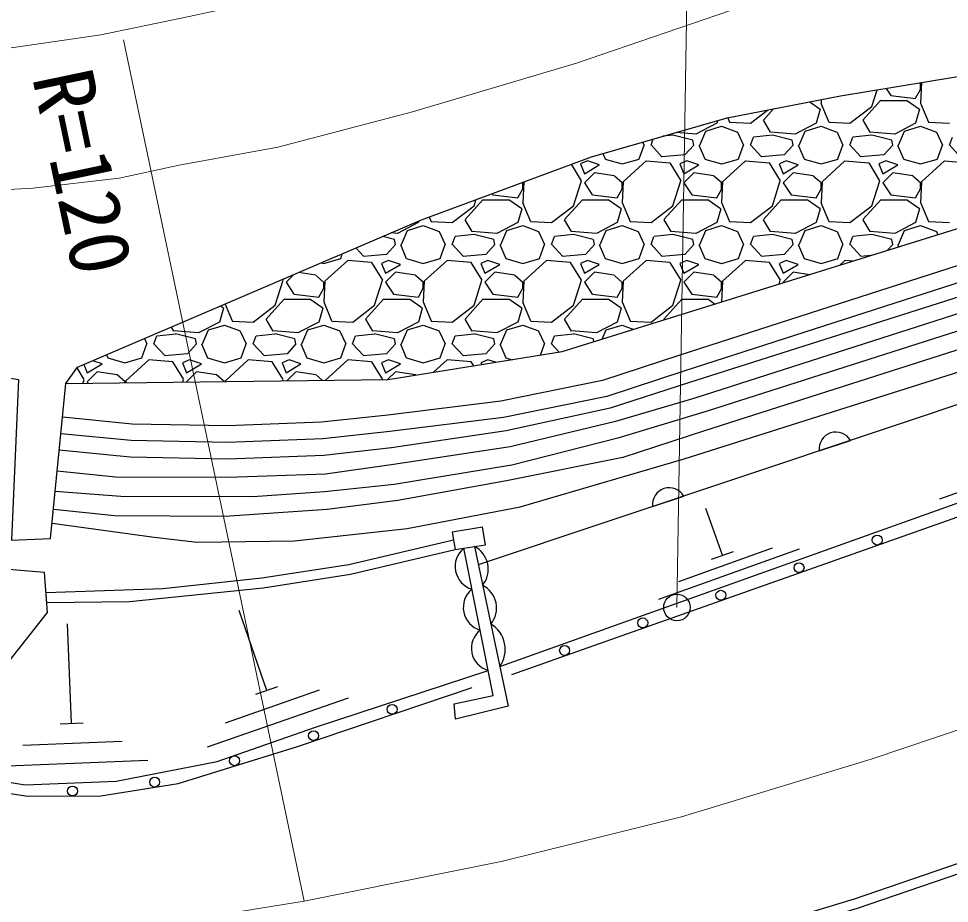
# Model space of a CAD drawing. Units: millimetres, scale not verified. Extents: x 40000 to 680000, y 20000 to 380000.
# Drawn here: x 428793 to 456870, y 274116 to 300817 of the extents above; entities that cross this region are included whole.
import ezdxf
from ezdxf.enums import TextEntityAlignment as Align

# ---------------------------------------------------------------- set-up
doc = ezdxf.new("R2010")
doc.units = ezdxf.units.MM
doc.header["$LTSCALE"] = 1000
doc.linetypes.add('CHAIN', pattern=[18.5, 12, -1.5, 3.5, -1.5])
for name, color, linetype, lineweight in [('M-BGD', 7, 'Continuous', 25), ('M-BMK', 2, 'CHAIN', 13), ('M-STR-HTXT', 7, 'Continuous', 13), ('M-STR-STRC', 7, 'Continuous', 25)]:
    doc.layers.add(name, color=color, linetype=linetype, lineweight=lineweight)
doc.styles.add('ＭＳ ゴシック', font='')
doc.styles.get('ＭＳ ゴシック').set_extended_font_data('MS Gothic')

msp = doc.modelspace()

# ---------------------------------------------------------------- linework, layer by layer
at = {"layer": 'M-BGD'}
for p, q in [((456005, 298855), (455978, 298879)), ((456028, 298887), (455999, 298261)), ((456000, 298680), (456000, 298860)), ((454530, 298169), (454689, 298665)), ((454960, 298710), (455099, 298501)), ((455100, 298499), (455850, 298409)), ((455851, 298411), (456001, 298681)), ((452656, 298302), (452969, 298085)), ((452996, 298266), (453236, 297696)), ((453004, 298369), (452999, 298261)), ((454260, 297751), (454800, 298351)), ((454800, 298350), (455580, 298350)), ((455579, 298355), (455969, 298085)), ((455996, 298266), (456236, 297696)), ((450870, 297659), (451383, 298055)), ((451260, 297751), (451565, 298091)), ((452971, 298080), (452851, 297660)), ((453870, 297659), (454530, 298169)), ((455971, 298080), (455851, 297660)), ((449850, 297660), (449220, 297330)), ((449873, 297736), (449851, 297660)), ((450183, 297823), (450236, 297696)), ((450239, 297689), (450869, 297659)), ((451475, 297389), (451265, 297749)), ((452850, 297660), (452220, 297330)), ((453239, 297689), (453869, 297659)), ((454475, 297389), (454265, 297749)), ((455850, 297660), (455220, 297330)), ((456239, 297689), (456869, 297659)), ((449219, 297333), (448629, 297381)), ((449339, 297000), (449519, 297420)), ((449520, 297420), (450000, 297570)), ((449999, 297570), (450479, 297390)), ((450480, 297389), (450660, 296999)), ((452219, 297333), (451469, 297393)), ((452339, 297000), (452519, 297420)), ((452520, 297420), (453000, 297570)), ((452999, 297570), (453479, 297390)), ((453480, 297389), (453660, 296999)), ((455219, 297333), (454469, 297393)), ((455339, 297000), (455519, 297420)), ((455520, 297420), (456000, 297570)), ((455999, 297570), (456479, 297390)), ((456480, 297389), (456660, 296999)), ((447617, 297092), (447660, 296999)), ((447869, 297001), (447938, 297184)), ((448531, 297298), (448228, 297266)), ((449129, 297151), (448529, 297301)), ((449160, 296998), (449130, 297148)), ((450869, 297001), (450959, 297241)), ((451531, 297298), (450961, 297238)), ((452129, 297151), (451529, 297301)), ((452160, 296998), (452130, 297148)), ((453869, 297001), (453959, 297241)), ((454531, 297298), (453961, 297238)), ((455129, 297151), (454529, 297301)), ((455160, 296998), (455130, 297148)), ((456869, 297001), (456959, 297241)), ((447509, 296581), (447659, 297001)), ((448199, 296647), (447869, 297007)), ((449160, 297001), (448890, 296701)), ((449308, 297001), (449488, 296581)), ((450509, 296581), (450659, 297001)), ((451199, 296647), (450869, 297007)), ((452160, 297001), (451890, 296701)), ((452308, 297001), (452488, 296581)), ((453509, 296582), (453659, 297002)), ((454199, 296647), (453869, 297007)), ((455160, 297001), (454890, 296701)), ((455308, 297001), (455488, 296581)), ((456509, 296582), (456659, 297002)), ((457199, 296647), (456869, 297007)), ((445950, 296520), (445740, 296430)), ((446311, 296400), (445951, 296520)), ((446416, 296749), (446488, 296581)), ((446489, 296579), (446999, 296429)), ((447001, 296429), (447511, 296579)), ((447720, 296520), (447030, 295890)), ((448440, 296458), (447720, 296518)), ((448889, 296701), (448199, 296641)), ((448950, 296520), (448740, 296430)), ((449311, 296400), (448951, 296520)), ((449489, 296579), (449999, 296429)), ((450001, 296429), (450511, 296579)), ((450720, 296520), (450030, 295890)), ((451440, 296458), (450720, 296518)), ((451889, 296701), (451199, 296641)), ((451950, 296520), (451740, 296430)), ((452311, 296400), (451951, 296520)), ((452489, 296579), (452999, 296429)), ((453001, 296429), (453511, 296579)), ((453720, 296520), (453030, 295890)), ((454440, 296458), (453720, 296518)), ((454889, 296701), (454199, 296641)), ((454950, 296520), (454740, 296430)), ((455311, 296400), (454951, 296520)), ((455489, 296579), (455999, 296429)), ((456001, 296429), (456511, 296579)), ((456720, 296520), (456030, 295890)), ((457440, 296458), (456720, 296518)), ((445775, 295921), (445467, 296425)), ((445739, 296430), (445859, 296130)), ((445860, 296130), (446310, 296400)), ((448775, 295921), (448445, 296461)), ((448739, 296430), (448859, 296130)), ((448860, 296130), (449310, 296400)), ((451775, 295921), (451445, 296461)), ((451739, 296430), (451859, 296130)), ((451860, 296130), (452310, 296400)), ((454775, 295921), (454445, 296461)), ((454739, 296430), (454859, 296130)), ((454860, 296130), (455310, 296400)), ((446160, 296160), (445860, 295860)), ((446762, 296071), (446162, 296161)), ((447004, 295856), (446764, 296066)), ((449160, 296160), (448860, 295860)), ((449762, 296071), (449162, 296161)), ((450004, 295856), (449764, 296066)), ((452160, 296160), (451860, 295860)), ((452762, 296071), (452162, 296161)), ((453004, 295856), (452764, 296066)), ((455160, 296160), (454860, 295860)), ((455762, 296071), (455162, 296161)), ((456005, 295855), (455765, 296065)), ((443851, 295411), (444001, 295681)), ((444004, 295856), (443985, 295873)), ((444029, 295889), (443999, 295261)), ((444000, 295680), (444000, 295860)), ((445530, 295169), (445770, 295919)), ((445859, 295861), (446099, 295501)), ((446851, 295411), (447001, 295681)), ((447029, 295891), (446999, 295261)), ((447000, 295680), (447000, 295860)), ((448530, 295169), (448770, 295919)), ((448859, 295861), (449099, 295501)), ((449851, 295411), (450001, 295681)), ((450029, 295891), (449999, 295261)), ((450000, 295680), (450000, 295860)), ((451530, 295169), (451770, 295919)), ((451859, 295861), (452099, 295501)), ((452851, 295411), (453001, 295681)), ((453029, 295891), (452999, 295261)), ((453000, 295680), (453000, 295860)), ((454530, 295169), (454770, 295919)), ((454859, 295861), (455099, 295501)), ((455851, 295411), (456001, 295681)), ((456029, 295891), (455999, 295261)), ((456000, 295680), (456000, 295860)), ((443077, 295534), (443099, 295501)), ((443100, 295499), (443850, 295409)), ((446100, 295499), (446850, 295409)), ((449100, 295499), (449850, 295409)), ((452100, 295499), (452850, 295409)), ((455100, 295499), (455850, 295409)), ((441870, 294659), (442530, 295169)), ((442260, 294751), (442800, 295351)), ((442530, 295169), (442589, 295352)), ((442800, 295350), (443580, 295350)), ((443579, 295355), (443969, 295085)), ((443996, 295266), (444236, 294696)), ((444870, 294659), (445530, 295169)), ((445260, 294751), (445800, 295351)), ((445800, 295350), (446580, 295350)), ((446579, 295355), (446969, 295085)), ((446996, 295266), (447236, 294696)), ((447870, 294659), (448530, 295169)), ((448260, 294751), (448800, 295351)), ((448800, 295350), (449580, 295350)), ((449579, 295355), (449969, 295085)), ((449996, 295266), (450236, 294696)), ((450870, 294659), (451530, 295169)), ((451260, 294751), (451800, 295351)), ((451800, 295350), (452580, 295350)), ((452579, 295355), (452969, 295085)), ((452996, 295266), (453236, 294696)), ((453870, 294659), (454530, 295169)), ((454260, 294751), (454800, 295351)), ((454800, 295350), (455580, 295350)), ((455579, 295355), (455969, 295085)), ((455996, 295266), (456236, 294696)), ((441181, 294827), (441236, 294696)), ((443971, 295080), (443851, 294660)), ((446971, 295080), (446851, 294660)), ((449971, 295080), (449851, 294660)), ((452971, 295080), (452851, 294660)), ((455971, 295080), (455851, 294660)), ((440850, 294660), (440220, 294330)), ((440520, 294420), (441000, 294570)), ((440864, 294704), (440851, 294660)), ((440999, 294570), (441479, 294390)), ((441239, 294689), (441869, 294659)), ((442474, 294389), (442264, 294749)), ((443850, 294660), (443220, 294330)), ((443520, 294420), (444000, 294570)), ((443999, 294570), (444479, 294390)), ((444239, 294689), (444869, 294659)), ((445474, 294389), (445264, 294749)), ((446850, 294660), (446220, 294330)), ((446520, 294420), (447000, 294570)), ((446999, 294570), (447479, 294390)), ((447239, 294689), (447869, 294659)), ((448474, 294389), (448264, 294749)), ((449850, 294660), (449220, 294330)), ((449520, 294420), (450000, 294570)), ((449999, 294570), (450479, 294390)), ((450239, 294689), (450869, 294659)), ((451474, 294389), (451264, 294749)), ((452850, 294660), (452220, 294330)), ((452520, 294420), (453000, 294570)), ((452999, 294570), (453479, 294390)), ((453239, 294689), (453869, 294659)), ((454475, 294389), (454265, 294749)), ((455850, 294660), (455220, 294330)), ((455520, 294420), (456000, 294570)), ((455999, 294570), (456479, 294390)), ((456239, 294689), (456869, 294659)), ((440219, 294333), (440032, 294348)), ((440339, 294000), (440519, 294420)), ((441480, 294389), (441660, 293999)), ((442531, 294298), (441961, 294238)), ((443219, 294333), (442469, 294393)), ((443129, 294151), (442529, 294301)), ((443339, 294000), (443519, 294420)), ((444480, 294389), (444660, 293999)), ((445531, 294298), (444961, 294238)), ((446219, 294333), (445469, 294393)), ((446129, 294151), (445529, 294301)), ((446339, 294000), (446519, 294420)), ((447480, 294389), (447660, 293999)), ((448531, 294298), (447961, 294238)), ((449219, 294333), (448469, 294393)), ((449129, 294151), (448529, 294301)), ((449339, 294000), (449519, 294420)), ((450480, 294389), (450660, 293999)), ((451531, 294298), (450961, 294238)), ((452219, 294333), (451469, 294393)), ((452129, 294151), (451529, 294301)), ((452339, 294000), (452519, 294420)), ((453480, 294389), (453660, 293999)), ((454531, 294298), (453961, 294238)), ((455219, 294333), (454469, 294393)), ((455129, 294151), (454529, 294301)), ((455339, 294000), (455519, 294420)), ((456480, 294389), (456524, 294294)), ((440129, 294151), (439777, 294239)), ((440160, 294001), (439890, 293701)), ((440160, 293998), (440130, 294148)), ((440308, 294001), (440488, 293581)), ((441509, 293581), (441659, 294001)), ((441869, 294001), (441959, 294241)), ((442199, 293647), (441869, 294007)), ((443160, 294001), (442890, 293701)), ((443160, 293998), (443130, 294148)), ((443308, 294001), (443488, 293581)), ((444509, 293581), (444659, 294001)), ((444869, 294001), (444959, 294241)), ((445199, 293647), (444869, 294007)), ((446160, 294001), (445890, 293701)), ((446160, 293998), (446130, 294148)), ((446308, 294001), (446488, 293581)), ((447509, 293581), (447659, 294001)), ((447869, 294001), (447959, 294241)), ((448199, 293647), (447869, 294007)), ((449160, 294001), (448890, 293701)), ((449160, 293998), (449130, 294148)), ((449308, 294001), (449488, 293581)), ((450509, 293581), (450659, 294001)), ((450869, 294001), (450959, 294241)), ((451199, 293647), (450869, 294007)), ((452160, 294001), (451890, 293701)), ((452160, 293998), (452130, 294148)), ((452308, 294001), (452488, 293581)), ((453509, 293582), (453659, 294002)), ((453869, 294001), (453959, 294241)), ((454199, 293647), (453869, 294007)), ((455160, 294001), (454995, 293818)), ((455160, 293998), (455130, 294148)), ((455308, 294001), (455340, 293925)), ((438509, 293581), (438557, 293717)), ((439199, 293647), (438972, 293894)), ((439889, 293701), (439199, 293641)), ((442889, 293701), (442199, 293641)), ((445889, 293701), (445199, 293641)), ((448889, 293701), (448199, 293641)), ((451889, 293701), (451199, 293641)), ((437931, 293449), (437999, 293429)), ((438001, 293429), (438511, 293579)), ((438720, 293520), (438030, 292890)), ((439440, 293458), (438720, 293518)), ((439775, 292921), (439445, 293461)), ((439739, 293430), (439859, 293130)), ((439950, 293520), (439740, 293430)), ((439860, 293130), (440310, 293400)), ((440311, 293400), (439951, 293520)), ((440489, 293579), (440999, 293429)), ((441001, 293429), (441511, 293579)), ((441720, 293520), (441030, 292890)), ((442440, 293458), (441720, 293518)), ((442775, 292921), (442445, 293461)), ((442739, 293430), (442859, 293130)), ((442950, 293520), (442740, 293430)), ((442860, 293130), (443310, 293400)), ((443311, 293400), (442951, 293520)), ((443489, 293579), (443999, 293429)), ((444001, 293429), (444511, 293579)), ((444720, 293520), (444030, 292890)), ((445440, 293458), (444720, 293518)), ((445775, 292921), (445445, 293461)), ((445739, 293430), (445859, 293130)), ((445950, 293520), (445740, 293430)), ((445860, 293130), (446310, 293400)), ((446311, 293400), (445951, 293520)), ((446489, 293579), (446999, 293429)), ((447001, 293429), (447511, 293579)), ((447720, 293520), (447030, 292890)), ((448440, 293458), (447720, 293518)), ((448775, 292921), (448445, 293461)), ((448739, 293430), (448859, 293130)), ((448950, 293520), (448740, 293430)), ((448860, 293130), (449310, 293400)), ((449311, 293400), (448951, 293520)), ((449489, 293579), (449999, 293429)), ((450001, 293429), (450511, 293579)), ((450720, 293520), (450030, 292890)), ((451440, 293458), (450720, 293518)), ((451775, 292921), (451445, 293461)), ((451739, 293430), (451859, 293130)), ((451950, 293520), (451740, 293430)), ((451860, 293130), (452310, 293400)), ((452311, 293400), (451951, 293520)), ((452489, 293579), (452999, 293429)), ((453001, 293429), (453511, 293579)), ((453720, 293520), (453556, 293370)), ((453967, 293498), (453720, 293518)), ((454514, 293668), (454199, 293641)), ((437762, 293071), (437234, 293150)), ((440160, 293160), (439860, 292860)), ((440762, 293071), (440162, 293161)), ((443160, 293160), (442860, 292860)), ((443762, 293071), (443162, 293161)), ((446160, 293160), (445860, 292860)), ((446762, 293071), (446162, 293161)), ((449160, 293160), (448860, 292860)), ((449762, 293071), (449162, 293161)), ((452160, 293160), (451860, 292860)), ((452649, 293088), (452162, 293161)), ((436530, 292169), (436770, 292919)), ((436775, 292921), (436759, 292947)), ((436859, 292861), (437099, 292501)), ((437088, 293087), (436860, 292860)), ((438004, 292856), (437764, 293066)), ((438029, 292891), (437999, 292261)), ((438000, 292680), (438000, 292860)), ((439530, 292169), (439770, 292919)), ((439859, 292861), (440099, 292501)), ((441004, 292856), (440764, 293066)), ((441029, 292891), (440999, 292261)), ((441000, 292680), (441000, 292860)), ((442530, 292169), (442770, 292919)), ((442859, 292861), (443099, 292501)), ((444004, 292856), (443764, 293066)), ((444029, 292891), (443999, 292261)), ((444000, 292680), (444000, 292860)), ((445530, 292169), (445770, 292919)), ((445859, 292861), (446099, 292501)), ((447004, 292856), (446764, 293066)), ((447029, 292891), (446999, 292261)), ((447000, 292680), (447000, 292860)), ((448530, 292169), (448770, 292919)), ((448859, 292861), (449099, 292501)), ((450004, 292856), (449764, 293066)), ((450029, 292891), (449999, 292263)), ((450000, 292680), (450000, 292860)), ((451733, 292802), (451770, 292919)), ((451859, 292861), (451870, 292845)), ((437851, 292411), (438001, 292681)), ((440851, 292411), (441001, 292681)), ((443851, 292411), (444001, 292681)), ((446851, 292411), (447001, 292681)), ((449851, 292411), (450001, 292681)), ((436260, 291751), (436800, 292351)), ((436800, 292350), (437580, 292350)), ((437100, 292499), (437850, 292409)), ((437579, 292355), (437969, 292085)), ((439260, 291751), (439800, 292351)), ((439800, 292350), (440580, 292350)), ((440100, 292499), (440850, 292409)), ((440579, 292355), (440969, 292085)), ((442260, 291751), (442800, 292351)), ((442800, 292350), (443580, 292350)), ((443100, 292499), (443850, 292409)), ((443579, 292355), (443969, 292085)), ((445260, 291751), (445800, 292351)), ((445800, 292350), (446580, 292350)), ((446100, 292499), (446850, 292409)), ((446579, 292355), (446969, 292085)), ((448260, 291751), (448800, 292351)), ((448800, 292350), (449580, 292350)), ((449100, 292499), (449850, 292409)), ((449579, 292355), (449801, 292201)), ((434971, 292080), (434851, 291660)), ((434884, 292144), (434969, 292084)), ((435022, 292203), (435236, 291695)), ((435870, 291659), (436530, 292169)), ((437971, 292080), (437851, 291660)), ((437996, 292266), (438236, 291696)), ((438870, 291659), (439530, 292169)), ((440971, 292080), (440851, 291660)), ((440996, 292266), (441236, 291696)), ((441870, 291659), (442530, 292169)), ((443971, 292080), (443851, 291660)), ((443996, 292266), (444236, 291696)), ((444870, 291659), (445530, 292169)), ((446971, 292080), (446851, 291660)), ((446996, 292266), (447236, 291696)), ((447870, 291659), (448530, 292169)), ((449996, 292266), (449998, 292262)), ((436474, 291389), (436264, 291749)), ((439474, 291389), (439264, 291749)), ((442474, 291389), (442264, 291749)), ((445474, 291389), (445264, 291749)), ((448277, 291727), (448264, 291749)), ((433474, 291389), (433403, 291510)), ((434850, 291660), (434220, 291330)), ((434520, 291420), (435000, 291570)), ((434999, 291570), (435479, 291390)), ((435239, 291689), (435869, 291659)), ((437850, 291660), (437220, 291330)), ((437520, 291420), (438000, 291570)), ((437999, 291570), (438479, 291390)), ((438239, 291689), (438869, 291659)), ((440850, 291660), (440220, 291330)), ((440520, 291420), (441000, 291570)), ((440999, 291570), (441479, 291390)), ((441239, 291689), (441869, 291659)), ((443850, 291660), (443220, 291330)), ((443520, 291420), (444000, 291570)), ((443999, 291570), (444479, 291390)), ((444239, 291689), (444869, 291659)), ((446850, 291660), (446220, 291330)), ((446520, 291420), (447000, 291570)), ((446999, 291570), (447351, 291438)), ((447239, 291689), (447869, 291659)), ((432586, 291160), (432660, 290999)), ((432869, 291001), (432959, 291241)), ((433531, 291298), (432961, 291238)), ((434219, 291333), (433469, 291393)), ((434129, 291151), (433529, 291301)), ((434339, 291000), (434519, 291420)), ((435480, 291389), (435660, 290999)), ((435869, 291001), (435959, 291241)), ((436531, 291298), (435961, 291238)), ((437219, 291333), (436469, 291393)), ((437129, 291151), (436529, 291301)), ((437339, 291000), (437519, 291420)), ((438480, 291389), (438660, 290999)), ((438869, 291001), (438959, 291241)), ((439531, 291298), (438961, 291238)), ((440219, 291333), (439469, 291393)), ((440129, 291151), (439529, 291301)), ((440339, 291000), (440519, 291420)), ((441480, 291389), (441660, 290999)), ((441869, 291001), (441959, 291241)), ((442531, 291298), (441961, 291238)), ((443219, 291333), (442469, 291393)), ((443129, 291151), (442529, 291301)), ((443339, 291000), (443519, 291420)), ((444480, 291389), (444660, 290999)), ((444869, 291001), (444959, 291241)), ((445531, 291298), (444961, 291238)), ((446219, 291333), (445469, 291393)), ((446129, 291151), (445529, 291301)), ((446400, 291142), (446519, 291420)), ((432509, 290581), (432659, 291001)), ((433199, 290647), (432869, 291007)), ((434160, 291001), (433890, 290701)), ((434160, 290998), (434130, 291148)), ((434308, 291001), (434488, 290581)), ((435509, 290581), (435659, 291001)), ((436199, 290647), (435869, 291007)), ((437160, 291001), (436890, 290701)), ((437160, 290998), (437130, 291148)), ((437308, 291001), (437488, 290581)), ((438509, 290581), (438659, 291001)), ((439199, 290647), (438869, 291007)), ((440160, 291001), (439890, 290701)), ((440160, 290998), (440130, 291148)), ((440308, 291001), (440488, 290581)), ((441509, 290581), (441659, 291001)), ((442199, 290647), (441869, 291007)), ((443160, 291001), (442890, 290701)), ((443160, 290998), (443130, 291148)), ((443308, 291001), (443488, 290581)), ((444537, 290661), (444659, 291001)), ((445103, 290752), (444869, 291007)), ((446147, 291064), (446130, 291148)), ((431448, 290673), (431488, 290581)), ((433889, 290701), (433199, 290641)), ((436889, 290701), (436199, 290641)), ((439889, 290701), (439199, 290641)), ((442889, 290701), (442199, 290641)), ((430760, 290378), (430859, 290130)), ((430860, 290130), (431310, 290400)), ((431311, 290400), (431030, 290494)), ((431489, 290579), (431999, 290429)), ((432001, 290429), (432511, 290579)), ((432720, 290520), (432030, 289890)), ((433440, 290458), (432720, 290518)), ((433775, 289921), (433445, 290461)), ((433739, 290430), (433859, 290130)), ((433950, 290520), (433740, 290430)), ((433860, 290130), (434310, 290400)), ((434311, 290400), (433951, 290520)), ((434489, 290579), (434999, 290429)), ((435001, 290429), (435511, 290579)), ((435720, 290520), (435030, 289890)), ((436440, 290458), (435720, 290518)), ((436775, 289921), (436445, 290461)), ((436739, 290430), (436859, 290130)), ((436950, 290520), (436740, 290430)), ((436860, 290130), (437310, 290400)), ((437311, 290400), (436951, 290520)), ((437489, 290579), (437999, 290429)), ((438001, 290429), (438511, 290579)), ((438720, 290520), (438041, 289899)), ((439440, 290458), (438720, 290518)), ((439775, 289921), (439445, 290461)), ((439739, 290430), (439859, 290130)), ((439950, 290520), (439740, 290430)), ((439860, 290130), (440310, 290400)), ((440311, 290400), (439951, 290520)), ((440489, 290579), (440999, 290429)), ((441001, 290429), (441511, 290579)), ((441720, 290520), (441307, 290143)), ((442440, 290458), (441720, 290518)), ((442521, 290338), (442445, 290461)), ((442739, 290430), (442761, 290376)), ((442950, 290520), (442740, 290430)), ((443181, 290444), (442951, 290520)), ((443489, 290579), (443677, 290523)), ((430775, 289921), (430557, 290278)), ((431160, 290160), (430860, 289860)), ((431762, 290071), (431162, 290161)), ((432004, 289856), (431764, 290066)), ((434160, 290160), (433860, 289860)), ((434762, 290071), (434162, 290161)), ((434998, 289862), (434764, 290066)), ((437160, 290160), (436885, 289885)), ((437762, 290071), (437162, 290161)), ((437956, 289898), (437764, 290066)), ((440160, 290160), (439923, 289923)), ((440762, 290071), (440162, 290161)), ((440774, 290057), (440764, 290066)), ((430735, 289808), (430770, 289919)), ((430859, 289861), (430893, 289810)), ((432000, 289824), (432000, 289860)), ((432029, 289891), (432026, 289825)), ((433747, 289846), (433770, 289919)), ((433859, 289861), (433868, 289847)), ((435029, 289891), (435027, 289862)), ((436759, 289883), (436770, 289919)), ((452945, 287771), (453885, 288086)), ((456581, 286328), (460819, 287843)), ((447918, 286091), (448858, 286405)), ((450023, 284621), (449518, 286034)), ((448106, 283299), (452344, 284814)), ((448712, 283834), (451537, 284844)), ((449694, 284503), (450353, 284739)), ((436282, 280544), (435441, 282951)), ((430392, 279551), (430272, 282548)), ((435034, 279568), (437866, 280557)), ((435952, 280428), (436613, 280659)), ((434494, 278839), (438743, 280323)), ((430042, 279537), (430742, 279565)), ((428917, 278891), (431915, 279011)), ((428192, 278261), (432688, 278442))]:
    msp.add_line(p, q, dxfattribs=at)
for points in [[(443307, 281265), (462929, 288279), (490884, 298144), (521096, 309286), (538628, 315751), (545269, 318570), (555211, 323189), (559599, 325323)], [(443670, 281028), (463102, 287890), (491086, 297579), (521303, 308723), (538849, 315193), (545512, 318021), (555469, 322647), (559867, 324787)], [(429801, 285586), (432879, 285168), (434177, 285021), (437114, 285058), (440510, 285425), (443924, 286085), (448869, 287528), (478098, 296797), (476928, 301245), (481655, 302827), (492064, 307727), (523940, 320241)], [(523940, 320241), (525699, 316122), (496017, 304266), (492095, 302421), (484201, 298826), (478098, 296797), (478253, 296232), (442658, 284332)], [(430214, 289802), (430571, 290298), (440949, 294741), (446070, 296650), (450166, 297820), (453589, 298483), (458710, 299331), (463363, 301406), (467184, 302706), (470978, 303713), (475144, 304747), (477319, 305119), (478911, 304907), (480633, 304433), (481991, 304233), (483774, 303825)], [(411990, 292711), (428792, 289922), (428575, 285080), (429756, 285129), (430214, 289802), (439937, 289923), (445192, 290766), (477062, 300687)], [(477291, 299867), (448740, 290659), (446406, 289898), (443338, 289273), (439931, 288853), (437930, 288634), (435093, 288526), (432215, 288580), (430114, 288786)], [(401954, 299820), (400864, 294419), (400926, 292823), (401400, 292792), (413132, 285394), (416670, 283549), (421381, 281898), (425008, 278822), (425855, 278465), (427598, 277924), (428988, 277693), (431734, 277803), (434782, 278399), (437749, 279436), (442955, 281148)], [(477418, 299382), (448894, 290183), (446534, 289413), (443419, 288780), (439988, 288356), (437967, 288135), (435098, 288025), (432186, 288080), (430066, 288288)], [(477545, 298898), (449032, 289839), (446637, 289063), (443504, 288374), (440046, 287859), (438004, 287636), (435103, 287525), (432156, 287581), (430017, 287790)], [(477651, 298496), (449193, 289358), (446795, 288662), (443616, 287898), (440104, 287363), (438050, 287068), (435108, 286971), (431716, 286980), (429955, 287161)], [(477783, 297992), (449562, 288971), (446868, 288152), (443669, 287336), (440123, 286762), (438024, 286533), (435860, 286385), (431872, 286399), (429895, 286548)], [(477921, 297470), (449481, 288376), (447020, 287573), (443512, 286864), (440233, 286273), (438103, 286006), (435017, 285790), (431682, 285811), (429841, 286000)], [(449254, 272817), (454007, 274252), (462075, 277018), (487838, 286939)], [(449341, 272530), (454099, 273967), (462178, 276736), (487946, 286659)], [(429622, 283499), (433143, 283620), (436128, 283937), (438751, 284345), (441909, 285089)], [(429633, 283199), (432133, 283223), (436167, 283640), (438809, 284050), (441957, 284792)], [(442541, 284887), (443562, 280063), (441974, 279672), (441935, 280141), (443106, 280388), (442222, 284835)], [(425707, 278023), (427809, 277544), (429076, 277350), (431269, 277361), (433610, 277738), (437173, 278845), (442477, 280627)]]:
    msp.add_lwpolyline(points, dxfattribs=at)
for points in [[(441957, 284792), (442873, 284941), (442787, 285469), (441871, 285321)], [(425922, 281522), (427494, 280148), (429668, 282897), (429577, 284101), (428261, 284215)]]:
    msp.add_lwpolyline(points, close=True, dxfattribs=at)
for centre in [(454692, 285080), (452334, 284247), (449977, 283415), (447620, 282582), (445262, 281750), (440060, 279973), (437690, 279177), (435307, 278422), (432897, 277775), (430418, 277507)]:
    msp.add_circle(centre, 150, dxfattribs=at)
for centre, radius, start, end in [((453446, 287836), 505, 29.6565, 187.3147), ((448419, 286155), 505, 29.6565, 187.3147), ((442674, 284282), 714, 129.2806, 253.2199), ((442194, 284201), 768, 320.7166, 63.1839), ((442920, 283046), 714, 129.2806, 253.2199), ((442442, 283030), 768, 320.7166, 63.1839), ((442588, 281780), 885, 324.3718, 59.5288), ((443145, 281817), 696, 128.3685, 254.132)]:
    msp.add_arc(centre, radius, start, end, dxfattribs=at)
at = {"layer": 'M-BMK'}
msp.add_lwpolyline([(372597, 279010), (380343, 276757), (385441, 275382), (388796, 274644), (394522, 273415), (400340, 272656), (406663, 272066), (411849, 271813), (418605, 271895), (424008, 272292), (429989, 272994), (437407, 274184), (443347, 275382), (448790, 276733), (454509, 278466), (461284, 280750), (465797, 282444), (469357, 283810), (499077, 295244), (524659, 305026), (550138, 315002), (554309, 316839), (559542, 319390), (561927, 320673)], dxfattribs=at)
at = {"layer": 'M-STR-HTXT'}
for p, q in [((448651, 283046), (448949, 301375)), ((437407, 274184), (431958, 300177))]:
    msp.add_line(p, q, dxfattribs=at)
for points in [[(424337, 299320), (431271, 300328), (433933, 300885), (437376, 301639), (442502, 303071), (447184, 304615), (549950, 344986)], [(551747, 341346), (453735, 302256), (445618, 299468), (440675, 298005), (436610, 296939), (433635, 296394), (431825, 295998), (429222, 295700), (423924, 295407)]]:
    msp.add_lwpolyline(points, dxfattribs=at)
at = {"layer": 'M-STR-STRC'}
msp.add_circle((448651, 283046), 400, dxfattribs=at)

# ---------------------------------------------------------------- texts
at = {"layer": 'M-STR-HTXT', "style": 'ＭＳ ゴシック'}
msp.add_text('R=120', height=1833, rotation=281.839, dxfattribs=at).set_placement((429298, 295894), align=Align.BOTTOM_CENTER)

doc.saveas('drawing.dxf')
